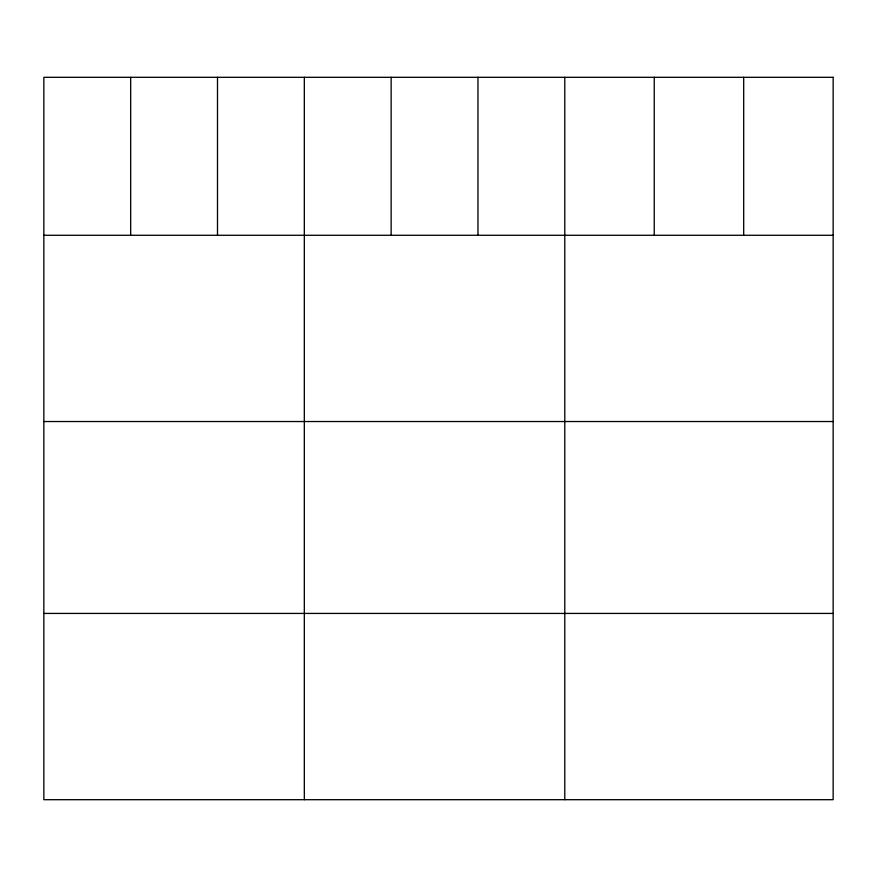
<?xml version="1.0" encoding="UTF-8"?>
<svg xmlns="http://www.w3.org/2000/svg" width="877" height="877" viewBox="0 0 877 877"><rect width="100%" height="100%" fill="white"/><g stroke="black" fill="none" stroke-linecap="round" stroke-linejoin="round"><path stroke-width="1.32" d="M43.85 235.277L833.15 235.277M43.85 421.53L833.15 421.53M43.85 613.429L833.15 613.429M743.696 77.308L743.696 235.277M654.242 77.308L654.242 235.277M564.788 77.308L564.788 799.692M477.965 77.308L477.965 235.277M391.142 77.308L391.142 235.277M304.319 77.308L304.319 799.692M217.496 77.308L217.496 235.277M130.673 77.308L130.673 235.277M833.15 77.308L43.85 77.308L43.85 799.692L833.15 799.692L833.15 77.308"/></g></svg>
